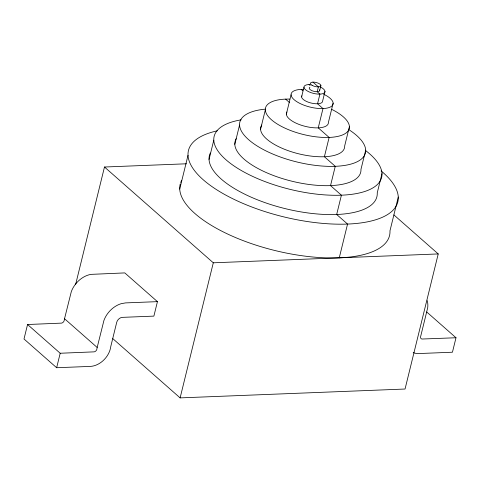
<?xml version="1.0" encoding="UTF-8"?>
<svg xmlns="http://www.w3.org/2000/svg" width="480" height="480" viewBox="0 0 480 480"><rect width="100%" height="100%" fill="white"/><g stroke="black" fill="none" stroke-linecap="round" stroke-linejoin="round"><path stroke-width="0.72" d="M64.53 318.726L64.188 320.556A2.82 2.088 -48.6 0 1 61.56 323.118L27.558 324.516L24 338.994L56.646 367.728L90.3 366.402A19.032 14.082 -48.6 0 0 110.784 346.482L116.706 322.362A5.388 3.99 -48.6 0 1 122.394 317.358L153.882 316.116L157.44 301.644L124.794 272.91L90.918 274.374A21.588 15.978 -48.6 0 0 71.31 291.63L64.53 318.726L97.176 347.466L96.834 349.296A2.82 2.088 -48.6 0 1 94.2 351.852L60.198 353.25L27.558 324.516M75.582 284.67L104.484 167.016L186.468 163.788M56.646 367.728L60.198 353.25M97.176 347.466L103.956 320.364A21.588 15.978 -48.6 0 1 121.128 303.696L125.508 302.904L157.44 301.644M179.73 189.072L188.022 155.298M209.046 159.474L213.786 140.172M234.81 144.348L239.55 125.052M393.918 214.938L438.228 253.938L405.048 389.028L180.12 397.89L213.3 262.8L104.484 167.016M260.58 129.228L265.32 109.926M286.344 114.102L291.084 94.806M301.596 96.894L303.966 87.246M319.734 90.378L320.916 85.548M324.99 91.422L322.62 101.07A10.776 4.176 13.8 0 1 310.944 102.996A10.776 4.176 13.8 0 1 301.896 95.844M333.132 103.158L328.392 122.454A21.558 8.352 13.8 0 1 305.046 126.312A21.558 8.352 13.8 0 1 286.95 112.008M349.416 126.63L344.676 145.926A43.11 16.704 13.8 0 1 297.984 153.636A43.11 16.704 13.8 0 1 261.786 125.034M365.7 150.102L360.96 169.404A64.668 25.062 13.8 0 1 291.828 181.194A64.668 25.062 13.8 0 1 236.22 138.696M339.258 257.838L347.556 224.064L336.672 214.488L341.412 195.192L330.528 185.61L335.268 166.314L324.39 156.732L329.13 137.436L318.246 127.86L322.986 108.558L317.544 103.77L319.914 94.122L317.196 91.728L318.384 86.904L312.942 82.11M381.984 173.58L377.244 192.876A86.226 33.414 13.8 0 1 286.59 208.968A86.226 33.414 13.8 0 1 210.336 153.036M398.268 197.052L389.97 230.826A107.784 41.766 13.8 0 1 280.566 251.838A107.784 41.766 13.8 0 1 180.252 183.954M426.732 311.988L456 337.752L452.442 352.224L418.794 353.55A19.032 14.082 -48.6 0 1 413.214 352.578M213.3 262.8L438.228 253.938M456 337.752L422.028 339.03A2.82 2.088 -48.6 0 1 420.612 336.63L427.704 307.704A21.588 15.978 -48.6 0 0 427.194 300.648M309.036 84.54L310.122 85.5M301.224 89.4L302.856 90.84M285.6 99.12L289.41 102.474M112.806 338.64L180.12 397.89M180.69 182.556A107.784 41.766 13.8 0 1 181.59 180.522M381.108 170.916A107.784 41.766 13.8 0 1 357.198 223.38A107.784 41.766 13.8 0 1 214.824 188.538A107.784 41.766 13.8 0 1 217.302 130.83M365.616 150.576A86.226 33.414 13.8 0 1 350.118 194.526A86.226 33.414 13.8 0 1 233.838 165.828A86.226 33.414 13.8 0 1 241.134 119.856M348.36 129.348A64.668 25.062 13.8 0 1 344.076 165.516A64.668 25.062 13.8 0 1 253.332 143.412A64.668 25.062 13.8 0 1 265.41 109.134M331.644 109.32A43.11 16.704 13.8 0 1 336.972 136.566A43.11 16.704 13.8 0 1 272.808 120.888A43.11 16.704 13.8 0 1 289.764 99.084M323.592 94.182A21.558 8.352 13.8 0 1 327.276 108.048A21.558 8.352 13.8 0 1 294.978 100.404A21.558 8.352 13.8 0 1 303.306 89.382M319.524 89.778A5.388 2.088 13.8 0 1 313.896 91.338A5.388 2.088 13.8 0 1 309.87 87.348M320.706 87.174A10.776 4.176 13.8 0 1 321.738 93.93A10.776 4.176 13.8 0 1 305.724 89.892A10.776 4.176 13.8 0 1 310.254 84.534M312.018 85.296A5.388 2.088 13.8 0 0 320.766 86.076A5.388 2.088 13.8 0 0 314.196 82.146A5.388 2.088 13.8 0 0 312.018 85.296"/></g></svg>
